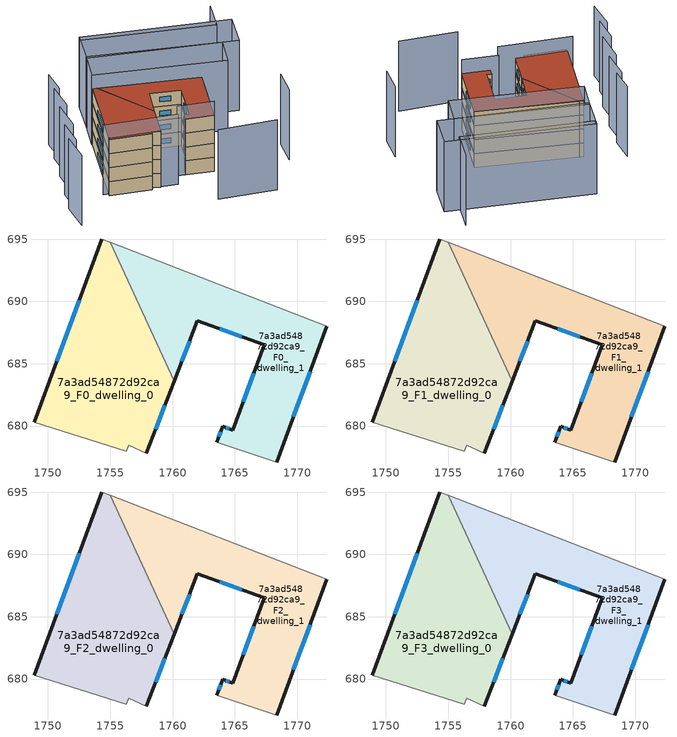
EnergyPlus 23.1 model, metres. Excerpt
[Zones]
7a3ad54872d92ca9_F0_dwelling_0
 floor ground (EU_floor_Construction): 1754.98,694.74 1760.12,683.58 1757.9,677.83 1756.48,678.47 1756.28,677.97 1748.88,680.28 1754.3,695.01 z0
 wall outside (EU_wall_Construction): 1754.3,695.01 1748.88,680.28 / 1757.9,677.83 1760.12,683.58 z0:3
 wall adiabatic (EU_wall_Construction): 1748.88,680.28 1756.28,677.97 1756.48,678.47 1757.9,677.83 / 1754.98,694.74 1754.3,695.01 z0:3
 wall to 7a3ad54872d92ca9_F0_dwelling_1 (EU_wall_Construction): 1760.12,683.58 1754.98,694.74 z0:3
 window (EU_Window_Construction): 1752.49,690.1 1750.68,685.19 / 1758.64,679.75 1759.38,681.67 z1:2
7a3ad54872d92ca9_F0_dwelling_1
 floor ground (EU_floor_Construction): 1772.39,687.99 1768.35,677.11 1763.55,678.71 1764.01,679.97 1764.81,679.67 1767.35,686.54 1761.99,688.44 1760.12,683.58 1754.98,694.74 z0
 wall outside (EU_wall_Construction): 1760.12,683.58 1761.99,688.44 1767.35,686.54 1764.81,679.67 1764.01,679.97 1763.55,678.71 / 1768.35,677.11 1772.39,687.99 z0:3
 wall adiabatic (EU_wall_Construction): 1772.39,687.99 1754.98,694.74 / 1763.55,678.71 1768.35,677.11 z0:3
 window (EU_Window_Construction): 1763.78,687.81 1765.56,687.18 / 1760.74,685.2 1761.37,686.82 / 1769.7,680.74 1771.04,684.37 / 1763.86,679.55 1763.7,679.13 / 1764.54,679.77 1764.28,679.87 / 1766.5,684.25 1765.66,681.96 z1:2
7a3ad54872d92ca9_F1_dwelling_0
 floor to 7a3ad54872d92ca9_F0_dwelling_0 (EU_floor_Construction): 1754.98,694.74 1760.12,683.58 1757.9,677.83 1756.48,678.47 1756.28,677.97 1748.88,680.28 1754.3,695.01 z3
 wall outside (EU_wall_Construction): 1754.3,695.01 1748.88,680.28 / 1757.9,677.83 1760.12,683.58 z3:6
 wall adiabatic (EU_wall_Construction): 1748.88,680.28 1756.28,677.97 1756.48,678.47 1757.9,677.83 / 1754.98,694.74 1754.3,695.01 z3:6
 wall to 7a3ad54872d92ca9_F1_dwelling_1 (EU_wall_Construction): 1760.12,683.58 1754.98,694.74 z3:6
 window (EU_Window_Construction): 1752.49,690.1 1750.68,685.19 / 1758.64,679.75 1759.38,681.67 z4:5
7a3ad54872d92ca9_F1_dwelling_1
 floor to 7a3ad54872d92ca9_F0_dwelling_1 (EU_floor_Construction): 1772.39,687.99 1768.35,677.11 1763.55,678.71 1764.01,679.97 1764.81,679.67 1767.35,686.54 1761.99,688.44 1760.12,683.58 1754.98,694.74 z3
 wall outside (EU_wall_Construction): 1760.12,683.58 1761.99,688.44 1767.35,686.54 1764.81,679.67 1764.01,679.97 1763.55,678.71 / 1768.35,677.11 1772.39,687.99 z3:6
 wall adiabatic (EU_wall_Construction): 1772.39,687.99 1754.98,694.74 / 1763.55,678.71 1768.35,677.11 z3:6
 window (EU_Window_Construction): 1763.78,687.81 1765.56,687.18 / 1760.74,685.2 1761.37,686.82 / 1769.7,680.74 1771.04,684.37 / 1763.86,679.55 1763.7,679.13 / 1764.54,679.77 1764.28,679.87 / 1766.5,684.25 1765.66,681.96 z4:5
7a3ad54872d92ca9_F2_dwelling_0
 floor to 7a3ad54872d92ca9_F1_dwelling_0 (EU_floor_Construction): 1754.98,694.74 1760.12,683.58 1757.9,677.83 1756.48,678.47 1756.28,677.97 1748.88,680.28 1754.3,695.01 z6
 wall outside (EU_wall_Construction): 1754.3,695.01 1748.88,680.28 / 1757.9,677.83 1760.12,683.58 z6:9
 wall adiabatic (EU_wall_Construction): 1748.88,680.28 1756.28,677.97 1756.48,678.47 1757.9,677.83 / 1754.98,694.74 1754.3,695.01 z6:9
 wall to 7a3ad54872d92ca9_F2_dwelling_1 (EU_wall_Construction): 1760.12,683.58 1754.98,694.74 z6:9
 window (EU_Window_Construction): 1752.49,690.1 1750.68,685.19 / 1758.64,679.75 1759.38,681.67 z7:8
7a3ad54872d92ca9_F2_dwelling_1
 floor to 7a3ad54872d92ca9_F1_dwelling_1 (EU_floor_Construction): 1772.39,687.99 1768.35,677.11 1763.55,678.71 1764.01,679.97 1764.81,679.67 1767.35,686.54 1761.99,688.44 1760.12,683.58 1754.98,694.74 z6
 wall outside (EU_wall_Construction): 1760.12,683.58 1761.99,688.44 1767.35,686.54 1764.81,679.67 1764.01,679.97 1763.55,678.71 / 1768.35,677.11 1772.39,687.99 z6:9
 wall adiabatic (EU_wall_Construction): 1772.39,687.99 1754.98,694.74 / 1763.55,678.71 1768.35,677.11 z6:9
 window (EU_Window_Construction): 1763.78,687.81 1765.56,687.18 / 1760.74,685.2 1761.37,686.82 / 1769.7,680.74 1771.04,684.37 / 1763.86,679.55 1763.7,679.13 / 1764.54,679.77 1764.28,679.87 / 1766.5,684.25 1765.66,681.96 z7:8
7a3ad54872d92ca9_F3_dwelling_0
 floor to 7a3ad54872d92ca9_F2_dwelling_0 (EU_floor_Construction): 1754.98,694.74 1760.12,683.58 1757.9,677.83 1756.48,678.47 1756.28,677.97 1748.88,680.28 1754.3,695.01 z9
 wall outside (EU_wall_Construction): 1754.3,695.01 1748.88,680.28 / 1757.9,677.83 1760.12,683.58 z9:12
 wall adiabatic (EU_wall_Construction): 1748.88,680.28 1756.28,677.97 1756.48,678.47 1757.9,677.83 / 1754.98,694.74 1754.3,695.01 z9:12
 wall to 7a3ad54872d92ca9_F3_dwelling_1 (EU_wall_Construction): 1760.12,683.58 1754.98,694.74 z9:12
 window (EU_Window_Construction): 1752.49,690.1 1750.68,685.19 / 1758.64,679.75 1759.38,681.67 z10:11
 roof outside (EU_roof_Construction): 1757.9,677.83 1760.12,683.58 1754.98,694.74 1754.3,695.01 1748.88,680.28 1756.28,677.97 1756.48,678.47 z12
7a3ad54872d92ca9_F3_dwelling_1
 floor to 7a3ad54872d92ca9_F2_dwelling_1 (EU_floor_Construction): 1772.39,687.99 1768.35,677.11 1763.55,678.71 1764.01,679.97 1764.81,679.67 1767.35,686.54 1761.99,688.44 1760.12,683.58 1754.98,694.74 z9
 wall outside (EU_wall_Construction): 1760.12,683.58 1761.99,688.44 1767.35,686.54 1764.81,679.67 1764.01,679.97 1763.55,678.71 / 1768.35,677.11 1772.39,687.99 z9:12
 wall adiabatic (EU_wall_Construction): 1772.39,687.99 1754.98,694.74 / 1763.55,678.71 1768.35,677.11 z9:12
 window (EU_Window_Construction): 1763.78,687.81 1765.56,687.18 / 1760.74,685.2 1761.37,686.82 / 1769.7,680.74 1771.04,684.37 / 1763.86,679.55 1763.7,679.13 / 1764.54,679.77 1764.28,679.87 / 1766.5,684.25 1765.66,681.96 z10:11
 roof outside (EU_roof_Construction): 1768.35,677.11 1772.39,687.99 1754.98,694.74 1760.12,683.58 1761.99,688.44 1767.35,686.54 1764.81,679.67 1764.01,679.97 1763.55,678.71 z12
shading: 1740.9,680.61 1740.3,675.3 / 1742.49,684.59 1741.85,679.71 / 1764.59,669.53 1774.94,666.75 / 1762.15,679.2 1768.35,677.11 / 1748.19,681.03 1761.03,677.06 / 1781.33,673.33 1782.49,678.08 / 1782.51,701.81 1780.6,696.51 / 1780.6,696.51 1757.86,704.71 / 1744.54,689.68 1743.85,683.95 / 1746.4,694.68 1745.79,689.52 / 1747.8,698.77 1747.28,694.49 / 1756.12,699.98 1778.64,691.49 / 1778.64,691.49 1776.71,686.36 / 1776.71,686.36 1754.19,694.85 / 1754.19,694.85 1756.12,699.98 / 1781.51,690.47 1755.98,699.58 / 1755.98,699.58 1758.13,705.6 / 1758.13,705.6 1783.66,696.49 / 1783.66,696.49 1781.51,690.47 z0:15
[Building]
EU S2 Campaign: North Axis=0; Terrain=City; Solar Distribution=FullExterior
[Site:Location]
Bologna: Latitude=44.5; Longitude=11.25; Time Zone=1; Elevation=37
[SizingPeriod:WeatherFileDays]
AnnualSizingPeriod: Begin Month=1; Begin Day of Month=1; End Month=12; End Day of Month=31; Day of Week for Start Day=Monday; Use Weather File Daylight Saving Period=No; Use Weather File Rain and Snow Indicators=No
[MATERIAL]
EU_InternalMass_Material: Roughness=MediumRough; Thickness=0.1; Conductivity=1; Density=1800; Specific Heat=900; Thermal Absorptance=0.9; Solar Absorptance=0.7; Visible Absorptance=0.7
[MATERIAL:NOMASS] Roughness=MediumRough; Thermal Absorptance=0.9; Solar Absorptance=0.7; Visible Absorptance=0.7
Name | Thermal Resistance
EU_wall_NoMass | 0.937881
EU_roof_NoMass | 0.548572
EU_floor_NoMass | 0.71348
[WINDOWMATERIAL:SIMPLEGLAZINGSYSTEM]
EU_Window_SimpleGlazing: UFactor=4.25633; Solar Heat Gain Coefficient=0.85; Visible Transmittance=0.85
[CONSTRUCTION]
EU_wall_Construction: EU_wall_NoMass
EU_roof_Construction: EU_roof_NoMass
EU_floor_Construction: EU_floor_NoMass
EU_Window_Construction: EU_Window_SimpleGlazing
EU_InternalMass_Construction: EU_InternalMass_Material
[ZONE] Type=1; Multiplier=1; Ceiling Height=autocalculate; Floor Area=autocalculate; Part of Total Floor Area=Yes
Name | Volume
7a3ad54872d92ca9_F0_dwelling_0 | 319.717
7a3ad54872d92ca9_F1_dwelling_0; 7a3ad54872d92ca9_F2_dwelling_0; 7a3ad54872d92ca9_F3_dwelling_0 | 319.718
7a3ad54872d92ca9_F0_dwelling_1 | 319.713
7a3ad54872d92ca9_F1_dwelling_1; 7a3ad54872d92ca9_F2_dwelling_1; 7a3ad54872d92ca9_F3_dwelling_1 | 319.714
[INTERNALMASS] Construction=EU_InternalMass_Construction
Name | Zone or ZoneList | Surface Area
7a3ad54872d92ca9_F0_dwelling_0_EU_InternalMass | 7a3ad54872d92ca9_F0_dwelling_0 | 106.573
7a3ad54872d92ca9_F0_dwelling_1_EU_InternalMass | 7a3ad54872d92ca9_F0_dwelling_1 | 106.571
7a3ad54872d92ca9_F1_dwelling_0_EU_InternalMass | 7a3ad54872d92ca9_F1_dwelling_0 | 106.573
7a3ad54872d92ca9_F1_dwelling_1_EU_InternalMass | 7a3ad54872d92ca9_F1_dwelling_1 | 106.571
7a3ad54872d92ca9_F2_dwelling_0_EU_InternalMass | 7a3ad54872d92ca9_F2_dwelling_0 | 106.573
7a3ad54872d92ca9_F2_dwelling_1_EU_InternalMass | 7a3ad54872d92ca9_F2_dwelling_1 | 106.571
7a3ad54872d92ca9_F3_dwelling_0_EU_InternalMass | 7a3ad54872d92ca9_F3_dwelling_0 | 106.573
7a3ad54872d92ca9_F3_dwelling_1_EU_InternalMass | 7a3ad54872d92ca9_F3_dwelling_1 | 106.571
[OTHEREQUIPMENT] Fuel Type=Electricity; Design Level Calculation Method=Watts/Area; Power per Zone Floor Area=1; Fraction Latent=0; Fraction Radiant=0; Fraction Lost=0; Carbon Dioxide Generation Rate=0; EndUse Subcategory=EU_Step8_InternalGains
Name | Zone or ZoneList or Space or SpaceList | Schedule
EU_Step8_InternalGain_7a3ad54872d92ca9_F0_dwelling_0_f000 | 7a3ad54872d92ca9_F0_dwelling_0 | EU_Step8_GainSchedule_7a3ad54872d92ca9_F0_dwelling_0_f000
EU_Step8_InternalGain_7a3ad54872d92ca9_F0_dwelling_1_f000 | 7a3ad54872d92ca9_F0_dwelling_1 | EU_Step8_GainSchedule_7a3ad54872d92ca9_F0_dwelling_1_f000
EU_Step8_InternalGain_7a3ad54872d92ca9_F1_dwelling_0_f000 | 7a3ad54872d92ca9_F1_dwelling_0 | EU_Step8_GainSchedule_7a3ad54872d92ca9_F1_dwelling_0_f000
EU_Step8_InternalGain_7a3ad54872d92ca9_F1_dwelling_1_f000 | 7a3ad54872d92ca9_F1_dwelling_1 | EU_Step8_GainSchedule_7a3ad54872d92ca9_F1_dwelling_1_f000
EU_Step8_InternalGain_7a3ad54872d92ca9_F2_dwelling_0_f000 | 7a3ad54872d92ca9_F2_dwelling_0 | EU_Step8_GainSchedule_7a3ad54872d92ca9_F2_dwelling_0_f000
EU_Step8_InternalGain_7a3ad54872d92ca9_F2_dwelling_1_f000 | 7a3ad54872d92ca9_F2_dwelling_1 | EU_Step8_GainSchedule_7a3ad54872d92ca9_F2_dwelling_1_f000
EU_Step8_InternalGain_7a3ad54872d92ca9_F3_dwelling_0_f000 | 7a3ad54872d92ca9_F3_dwelling_0 | EU_Step8_GainSchedule_7a3ad54872d92ca9_F3_dwelling_0_f000
EU_Step8_InternalGain_7a3ad54872d92ca9_F3_dwelling_1_f000 | 7a3ad54872d92ca9_F3_dwelling_1 | EU_Step8_GainSchedule_7a3ad54872d92ca9_F3_dwelling_1_f000
[ZONEVENTILATION:DESIGNFLOWRATE] Schedule=EU_AlwaysOn; Design Flow Rate Calculation Method=AirChanges/Hour; Air Changes per Hour=0.687892; Ventilation Type=Natural; Fan Pressure Rise=0; Fan Total Efficiency=1; Constant Term Coefficient=1; Temperature Term Coefficient=0; Velocity Term Coefficient=0; Velocity Squared Term Coefficient=0; Minimum Indoor Temperature=-100; Maximum Indoor Temperature=100; Delta Temperature=-100; Minimum Outdoor Temperature=-100; Maximum Outdoor Temperature=100; Maximum Wind Speed=40
Name | Zone or ZoneList or Space or SpaceList
EU_ConstantAir_7a3ad54872d92ca9_F0_dwelling_0 | 7a3ad54872d92ca9_F0_dwelling_0
EU_ConstantAir_7a3ad54872d92ca9_F0_dwelling_1 | 7a3ad54872d92ca9_F0_dwelling_1
EU_ConstantAir_7a3ad54872d92ca9_F1_dwelling_0 | 7a3ad54872d92ca9_F1_dwelling_0
EU_ConstantAir_7a3ad54872d92ca9_F1_dwelling_1 | 7a3ad54872d92ca9_F1_dwelling_1
EU_ConstantAir_7a3ad54872d92ca9_F2_dwelling_0 | 7a3ad54872d92ca9_F2_dwelling_0
EU_ConstantAir_7a3ad54872d92ca9_F2_dwelling_1 | 7a3ad54872d92ca9_F2_dwelling_1
EU_ConstantAir_7a3ad54872d92ca9_F3_dwelling_0 | 7a3ad54872d92ca9_F3_dwelling_0
EU_ConstantAir_7a3ad54872d92ca9_F3_dwelling_1 | 7a3ad54872d92ca9_F3_dwelling_1
[HVACTEMPLATE:THERMOSTAT] Constant Heating Setpoint=20; Constant Cooling Setpoint=50
EU_HeatOnly_7a3ad54872d92ca9_F0_dwelling_0; EU_HeatOnly_7a3ad54872d92ca9_F0_dwelling_1; EU_HeatOnly_7a3ad54872d92ca9_F1_dwelling_0; EU_HeatOnly_7a3ad54872d92ca9_F1_dwelling_1; EU_HeatOnly_7a3ad54872d92ca9_F2_dwelling_0; EU_HeatOnly_7a3ad54872d92ca9_F2_dwelling_1; EU_HeatOnly_7a3ad54872d92ca9_F3_dwelling_0; EU_HeatOnly_7a3ad54872d92ca9_F3_dwelling_1
[HVACTEMPLATE:ZONE:IDEALLOADSAIRSYSTEM] System Availability Schedule=EU_AlwaysOn; Maximum Heating Supply Air Temperature=50; Minimum Cooling Supply Air Temperature=13; Maximum Heating Supply Air Humidity Ratio=0.0156; Minimum Cooling Supply Air Humidity Ratio=0.0077; Heating Limit=NoLimit; Cooling Limit=NoLimit; Heating Availability Schedule=EU_AlwaysOn; Cooling Availability Schedule=EU_CoolingOff; Dehumidification Control Type=ConstantSensibleHeatRatio; Cooling Sensible Heat Ratio=0.7; Dehumidification Setpoint=60; Humidification Control Type=None; Humidification Setpoint=30; Outdoor Air Method=None; Outdoor Air Flow Rate per Person=0.00944; Outdoor Air Flow Rate per Zone Floor Area=0; Outdoor Air Flow Rate per Zone=0; Demand Controlled Ventilation Type=None; Outdoor Air Economizer Type=NoEconomizer; Heat Recovery Type=None; Sensible Heat Recovery Effectiveness=0.7; Latent Heat Recovery Effectiveness=0.65
Name | Template Thermostat
7a3ad54872d92ca9_F0_dwelling_0 | EU_HeatOnly_7a3ad54872d92ca9_F0_dwelling_0
7a3ad54872d92ca9_F0_dwelling_1 | EU_HeatOnly_7a3ad54872d92ca9_F0_dwelling_1
7a3ad54872d92ca9_F1_dwelling_0 | EU_HeatOnly_7a3ad54872d92ca9_F1_dwelling_0
7a3ad54872d92ca9_F1_dwelling_1 | EU_HeatOnly_7a3ad54872d92ca9_F1_dwelling_1
7a3ad54872d92ca9_F2_dwelling_0 | EU_HeatOnly_7a3ad54872d92ca9_F2_dwelling_0
7a3ad54872d92ca9_F2_dwelling_1 | EU_HeatOnly_7a3ad54872d92ca9_F2_dwelling_1
7a3ad54872d92ca9_F3_dwelling_0 | EU_HeatOnly_7a3ad54872d92ca9_F3_dwelling_0
7a3ad54872d92ca9_F3_dwelling_1 | EU_HeatOnly_7a3ad54872d92ca9_F3_dwelling_1
[SIZING:ZONE] Zone Cooling Design Supply Air Temperature Input Method=SupplyAirTemperature; Zone Cooling Design Supply Air Temperature=13; Zone Heating Design Supply Air Temperature Input Method=SupplyAirTemperature; Zone Heating Design Supply Air Temperature=50; Zone Cooling Design Supply Air Humidity Ratio=0.008; Zone Heating Design Supply Air Humidity Ratio=0.008; Cooling Design Air Flow Method=DesignDay; Cooling Design Air Flow Rate=0; Cooling Minimum Air Flow per Zone Floor Area=0.000762; Cooling Minimum Air Flow=0; Cooling Minimum Air Flow Fraction=0.2; Heating Design Air Flow Method=DesignDay; Heating Design Air Flow Rate=0; Heating Maximum Air Flow per Zone Floor Area=0.002032; Heating Maximum Air Flow=0.141576; Heating Maximum Air Flow Fraction=0.3; Account for Dedicated Outdoor Air System=No; Dedicated Outdoor Air System Control Strategy=NeutralSupplyAir; Dedicated Outdoor Air Low Setpoint Temperature for Design=autosize; Dedicated Outdoor Air High Setpoint Temperature for Design=autosize; Zone Load Sizing Method=Sensible Load Only No Latent Load; Zone Latent Cooling Design Supply Air Humidity Ratio Input Method=HumidityRatioDifference; Zone Cooling Design Supply Air Humidity Ratio Difference=0.005; Zone Latent Heating Design Supply Air Humidity Ratio Input Method=HumidityRatioDifference; Zone Humidification Design Supply Air Humidity Ratio Difference=0.005
7a3ad54872d92ca9_F0_dwelling_0; 7a3ad54872d92ca9_F0_dwelling_1; 7a3ad54872d92ca9_F1_dwelling_0; 7a3ad54872d92ca9_F1_dwelling_1; 7a3ad54872d92ca9_F2_dwelling_0; 7a3ad54872d92ca9_F2_dwelling_1; 7a3ad54872d92ca9_F3_dwelling_0; 7a3ad54872d92ca9_F3_dwelling_1
[SCHEDULE:CONSTANT]
Name | Hourly Value
EU_AlwaysOn | 1
EU_CoolingOff | 0
[SCHEDULE:FILE] Column Number=1; Rows to Skip at Top=0; Number of Hours of Data=8760; Column Separator=Comma; Interpolate to Timestep=No; Minutes per Item=60; Adjust Schedule for Daylight Savings=Yes
Name | File
EU_Step8_GainSchedule_7a3ad54872d92ca9_F0_dwelling_0_f000 | ../../schedules/7a3ad54872d92ca9/7a3ad54872d92ca9_F0_dwelling_0_f000_gain.csv
EU_Step8_GainSchedule_7a3ad54872d92ca9_F0_dwelling_1_f000 | ../../schedules/7a3ad54872d92ca9/7a3ad54872d92ca9_F0_dwelling_1_f000_gain.csv
EU_Step8_GainSchedule_7a3ad54872d92ca9_F1_dwelling_0_f000 | ../../schedules/7a3ad54872d92ca9/7a3ad54872d92ca9_F1_dwelling_0_f000_gain.csv
EU_Step8_GainSchedule_7a3ad54872d92ca9_F1_dwelling_1_f000 | ../../schedules/7a3ad54872d92ca9/7a3ad54872d92ca9_F1_dwelling_1_f000_gain.csv
EU_Step8_GainSchedule_7a3ad54872d92ca9_F2_dwelling_0_f000 | ../../schedules/7a3ad54872d92ca9/7a3ad54872d92ca9_F2_dwelling_0_f000_gain.csv
EU_Step8_GainSchedule_7a3ad54872d92ca9_F2_dwelling_1_f000 | ../../schedules/7a3ad54872d92ca9/7a3ad54872d92ca9_F2_dwelling_1_f000_gain.csv
EU_Step8_GainSchedule_7a3ad54872d92ca9_F3_dwelling_0_f000 | ../../schedules/7a3ad54872d92ca9/7a3ad54872d92ca9_F3_dwelling_0_f000_gain.csv
EU_Step8_GainSchedule_7a3ad54872d92ca9_F3_dwelling_1_f000 | ../../schedules/7a3ad54872d92ca9/7a3ad54872d92ca9_F3_dwelling_1_f000_gain.csv
